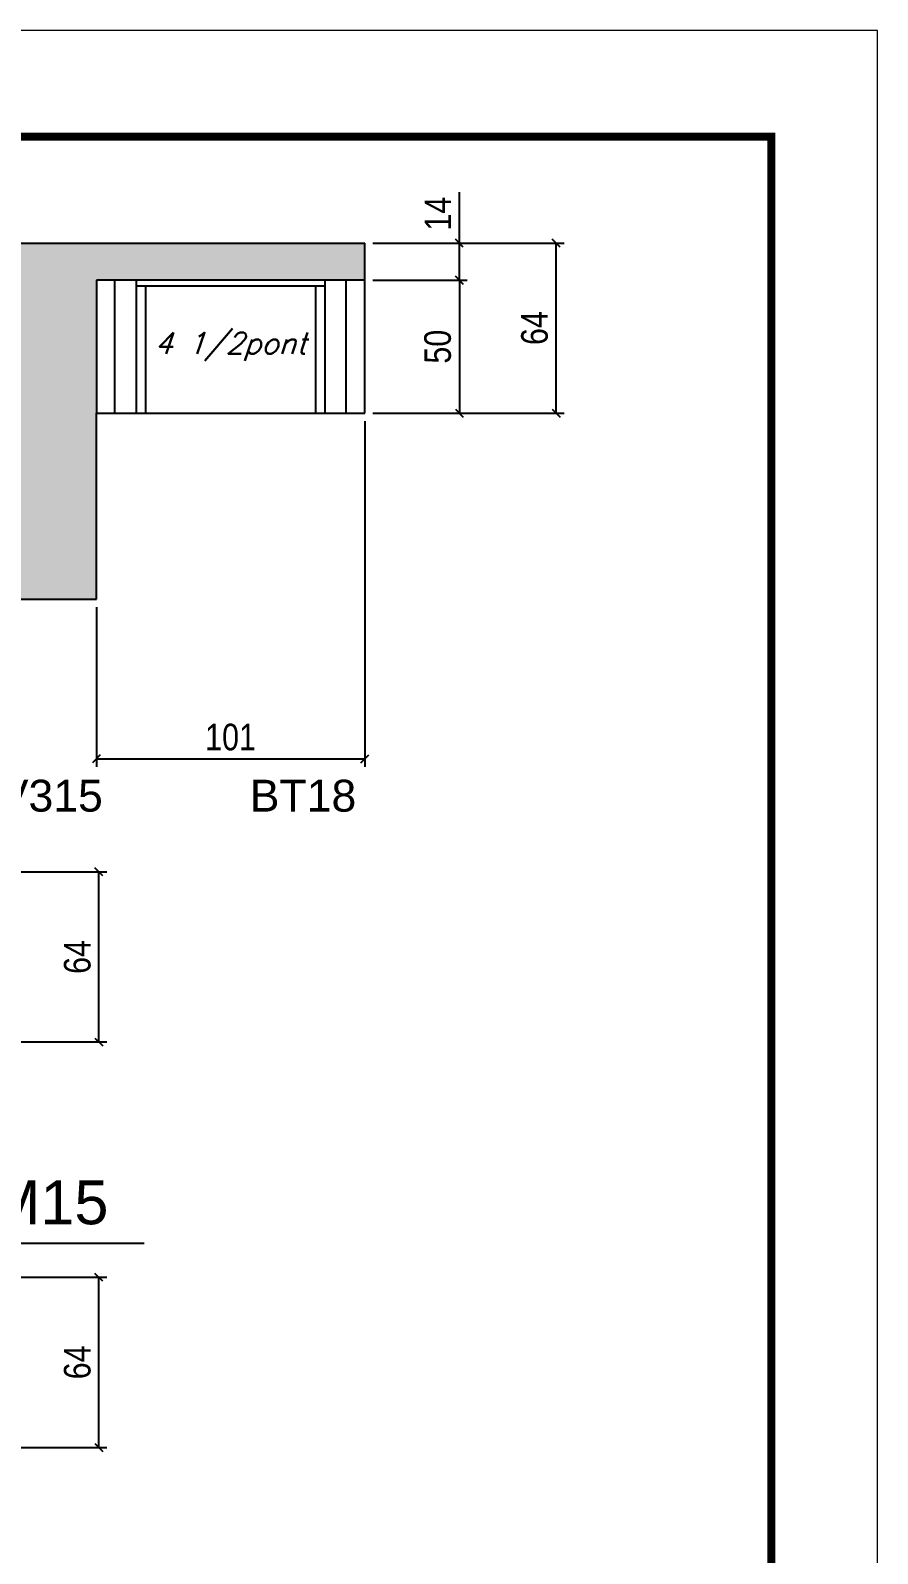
# Model space of a CAD drawing. Extents: x 13154 to 22413, y 1253 to 30260.
# Drawn here: x 15919 to 16238, y 21256 to 21829 of the extents above; entities that cross this region are included whole.
import ezdxf

# ---------------------------------------------------------------- set-up
doc = ezdxf.new("R2010")
doc.units = 0
doc.linetypes.add('DASHED', pattern=[0.75, 0.5, -0.25])
for name, color, linetype in [('5', 5, 'Continuous'), ('COTA', 241, 'Continuous'), ('NOMENCLATURA', 7, 'Continuous'), ('Painéis', 200, 'Continuous'), ('SARR_2.2x7', 40, 'Continuous'), ('SARR_3.5x7', 81, 'Continuous'), ('texto', 7, 'Continuous')]:
    doc.layers.add(name, color=color, linetype=linetype)
doc.layers.add('Folhas', color=255, linetype='Continuous', lineweight=9)
doc.layers.add('SARRAFO DE PRESSAO', color=251, linetype='DASHED', lineweight=9)
doc.styles.add('COTA TECNICA', font='techl___.ttf', dxfattribs={"height": 10})
doc.styles.add('Romans', font='romans.shx')
doc.styles.get("Standard").update_dxf_attribs({"font": 'arial.ttf'})
doc.dimstyles.new('PAINEL', dxfattribs={"dimtxt": 10, "dimasz": 3, "dimexe": 3, "dimexo": 3, "dimgap": 3, "dimtad": 1, "dimdec": 1, "dimzin": 12, "dimdsep": 46, "dimtxsty": 'COTA TECNICA', "dimblk1": 'OBLIQUE', "dimblk2": 'OBLIQUE', "dimsah": 1, "dimcen": 0.9, "dimclrd": 4, "dimclre": 4, "dimclrt": 240, "dimadec": 1, "dimazin": 3, "dimtfac": 1, "dimtdec": 1, "dimtmove": 0, "dimatfit": 3, "dimfxl": 1, "dimtolj": 1, "dimtzin": 12, "dimarcsym": 0})

# ---------------------------------------------------------------- blocks, each defined once
blk = doc.blocks.new('9999999999')
at = {"layer": 'Folhas'}
blk.add_lwpolyline([(98138.98, 34190.21), (99623.98, 34190.21), (99623.98, 35240.21), (98138.98, 35240.21)], close=True, dxfattribs=at)
at = {"layer": 'Folhas', "color": 30, "const_width": 3}
blk.add_lwpolyline([(98213.98, 34230.21), (99583.98, 34230.21), (99583.98, 35200.21), (98213.98, 35200.21)], close=True, dxfattribs=at)
blk = doc.blocks.new('_Oblique')
at = {"color": 0, "linetype": 'ByBlock', "lineweight": -2}
blk.add_line((-0.5, -0.5), (0.5, 0.5), dxfattribs=at)
blk = doc.blocks.new('*D781')
at = {"layer": 'COTA', "color": 4, "linetype": 'ByBlock', "lineweight": -2, "transparency": 16777216}
for p, q in [((16044.97, 21682.18), (16044.97, 21552.18)), ((15943.97, 21612.18), (15943.97, 21552.18)), ((15943.97, 21555.18), (16044.97, 21555.18))]:
    blk.add_line(p, q, dxfattribs=at)
at = {"layer": 'Defpoints', "color": 0, "linetype": 'ByBlock', "transparency": 16777216}
for p in [(16044.97, 21685.18), (15943.97, 21615.18), (16044.97, 21555.18)]:
    blk.add_point(p, dxfattribs=at)
at = {"layer": 'COTA', "color": 4, "linetype": 'ByBlock', "lineweight": -2, "transparency": 16777216, "xscale": 3, "yscale": 3, "zscale": 3, "rotation": 180}
blk.add_blockref('_Oblique', (15943.97, 21555.18), dxfattribs=at)
at = {"layer": 'COTA', "color": 4, "linetype": 'ByBlock', "lineweight": -2, "transparency": 16777216, "xscale": 3, "yscale": 3, "zscale": 3}
blk.add_blockref('_Oblique', (16044.97, 21555.18), dxfattribs=at)
at = {"layer": 'COTA', "color": 240, "linetype": 'ByBlock', "transparency": 16777216, "insert": (15994.47, 21563.28), "char_height": 10, "attachment_point": 5, "style": 'COTA TECNICA'}
blk.add_mtext('\\A1;101', dxfattribs=at)
blk = doc.blocks.new('*D783')
at = {"layer": 'COTA', "color": 4, "linetype": 'ByBlock', "lineweight": -2, "transparency": 16777216}
for p, q in [((16047.97, 21735.18), (16083.54, 21735.18)), ((16080.54, 21735.18), (16080.54, 21685.18)), ((16047.97, 21685.18), (16083.54, 21685.18))]:
    blk.add_line(p, q, dxfattribs=at)
at = {"layer": 'Defpoints', "color": 0, "linetype": 'ByBlock', "transparency": 16777216}
for p in [(16044.97, 21735.18), (16044.97, 21685.18), (16080.54, 21685.18)]:
    blk.add_point(p, dxfattribs=at)
at = {"layer": 'COTA', "color": 4, "linetype": 'ByBlock', "lineweight": -2, "transparency": 16777216, "xscale": 3, "yscale": 3, "zscale": 3}
for p, rotation in [((16080.54, 21735.18), 90), ((16080.54, 21685.18), 270)]:
    blk.add_blockref('_Oblique', p, dxfattribs=dict(at, rotation=rotation))
at = {"layer": 'COTA', "color": 240, "linetype": 'ByBlock', "transparency": 16777216, "insert": (16072.43, 21710.18), "char_height": 10, "attachment_point": 5, "rotation": 90, "style": 'COTA TECNICA'}
blk.add_mtext('\\A1;50', dxfattribs=at)
blk = doc.blocks.new('*D784')
at = {"layer": 'COTA', "color": 4, "linetype": 'ByBlock', "lineweight": -2, "transparency": 16777216}
for p, q in [((16080.54, 21749.18), (16080.54, 21768.29)), ((16047.97, 21749.18), (16083.54, 21749.18)), ((16080.54, 21735.18), (16080.54, 21749.18)), ((16047.97, 21735.18), (16083.54, 21735.18))]:
    blk.add_line(p, q, dxfattribs=at)
at = {"layer": 'Defpoints', "color": 0, "linetype": 'ByBlock', "transparency": 16777216}
for p in [(16044.97, 21749.18), (16080.54, 21749.18), (16044.97, 21735.18)]:
    blk.add_point(p, dxfattribs=at)
at = {"layer": 'COTA', "color": 4, "linetype": 'ByBlock', "lineweight": -2, "transparency": 16777216, "xscale": 3, "yscale": 3, "zscale": 3}
for p, rotation in [((16080.54, 21749.18), 90), ((16080.54, 21735.18), 270)]:
    blk.add_blockref('_Oblique', p, dxfattribs=dict(at, rotation=rotation))
at = {"layer": 'COTA', "color": 240, "linetype": 'ByBlock', "transparency": 16777216, "insert": (16072.46, 21760.24), "char_height": 10, "attachment_point": 5, "rotation": 90, "style": 'COTA TECNICA'}
blk.add_mtext('\\A1;14', dxfattribs=at)
blk = doc.blocks.new('*D785')
at = {"layer": 'COTA', "color": 4, "linetype": 'ByBlock', "lineweight": -2, "transparency": 16777216}
for p, q in [((16047.97, 21749.18), (16119.98, 21749.18)), ((16116.98, 21685.18), (16116.98, 21749.18)), ((16047.97, 21685.18), (16119.98, 21685.18))]:
    blk.add_line(p, q, dxfattribs=at)
at = {"layer": 'Defpoints', "color": 0, "linetype": 'ByBlock', "transparency": 16777216}
for p in [(16044.97, 21749.18), (16116.98, 21749.18), (16044.97, 21685.18)]:
    blk.add_point(p, dxfattribs=at)
at = {"layer": 'COTA', "color": 4, "linetype": 'ByBlock', "lineweight": -2, "transparency": 16777216, "xscale": 3, "yscale": 3, "zscale": 3}
for p, rotation in [((16116.98, 21749.18), 90), ((16116.98, 21685.18), 270)]:
    blk.add_blockref('_Oblique', p, dxfattribs=dict(at, rotation=rotation))
at = {"layer": 'COTA', "color": 240, "linetype": 'ByBlock', "transparency": 16777216, "insert": (16108.87, 21717.18), "char_height": 10, "attachment_point": 5, "rotation": 90, "style": 'COTA TECNICA'}
blk.add_mtext('\\A1;64', dxfattribs=at)
blk = doc.blocks.new('*D758')
at = {"layer": 'COTA', "color": 4, "linetype": 'ByBlock', "lineweight": -2, "transparency": 16777216}
for p, q in [((15886.97, 21512.62), (15947.95, 21512.62)), ((15944.95, 21448.62), (15944.95, 21512.62)), ((15886.97, 21448.62), (15947.95, 21448.62))]:
    blk.add_line(p, q, dxfattribs=at)
at = {"layer": 'Defpoints', "color": 0, "linetype": 'ByBlock', "transparency": 16777216}
for p in [(15883.97, 21512.62), (15944.95, 21512.62), (15883.97, 21448.62)]:
    blk.add_point(p, dxfattribs=at)
at = {"layer": 'COTA', "color": 4, "linetype": 'ByBlock', "lineweight": -2, "transparency": 16777216, "xscale": 3, "yscale": 3, "zscale": 3}
for p, rotation in [((15944.95, 21512.62), 90), ((15944.95, 21448.62), 270)]:
    blk.add_blockref('_Oblique', p, dxfattribs=dict(at, rotation=rotation))
at = {"layer": 'COTA', "color": 240, "linetype": 'ByBlock', "transparency": 16777216, "insert": (15936.85, 21480.62), "char_height": 10, "attachment_point": 5, "rotation": 90, "style": 'COTA TECNICA'}
blk.add_mtext('\\A1;64', dxfattribs=at)
blk = doc.blocks.new('*D51')
at = {"layer": 'COTA', "color": 4, "linetype": 'ByBlock', "lineweight": -2, "transparency": 16777216}
for p, q in [((15886.97, 21360.09), (15947.95, 21360.09)), ((15944.95, 21296.09), (15944.95, 21360.09)), ((15886.97, 21296.09), (15947.95, 21296.09))]:
    blk.add_line(p, q, dxfattribs=at)
at = {"layer": 'Defpoints', "color": 0, "linetype": 'ByBlock', "transparency": 16777216}
for p in [(15883.97, 21360.09), (15944.95, 21360.09), (15883.97, 21296.09)]:
    blk.add_point(p, dxfattribs=at)
at = {"layer": 'COTA', "color": 4, "linetype": 'ByBlock', "lineweight": -2, "transparency": 16777216, "xscale": 3, "yscale": 3, "zscale": 3}
for p, rotation in [((15944.95, 21360.09), 90), ((15944.95, 21296.09), 270)]:
    blk.add_blockref('_Oblique', p, dxfattribs=dict(at, rotation=rotation))
at = {"layer": 'COTA', "color": 240, "linetype": 'ByBlock', "transparency": 16777216, "insert": (15936.85, 21328.09), "char_height": 10, "attachment_point": 5, "rotation": 90, "style": 'COTA TECNICA'}
blk.add_mtext('\\A1;64', dxfattribs=at)

msp = doc.modelspace()

# ---------------------------------------------------------------- hatches: boundary and pattern name
at = {"layer": 'COTA', "linetype": 'ByBlock'}
h = msp.add_hatch(dxfattribs=at)
h.set_pattern_fill('AR-CONC', color=256, scale=0.03)
h.set_pattern_definition([(50, (-115866.6203, -5371.0305), (5.46554007, -0.47817257), [0.5715, -6.2865]), (355, (-115866.62, -5371.0305), (-1.05730264, 5.73170536), [0.4572, -5.02921753]), (100.4514447, (-115866.165, -5371.0704), (4.40823741, 5.25353256), [0.48570026, -5.34270734]), (46.1842, (-115866.62, -5369.5065), (8.13237123, -1.26126984), [0.85725, -9.42975]), (96.6355576, (-115865.9426, -5369.612), (7.122124, 7.42278374), [0.7285507, -8.01406824]), (351.184151, (-115866.62, -5369.5065), (7.122124, 7.42278374), [0.685799, -7.54379196]), (21, (-115865.8583, -5369.8875), (4.54843174, -3.06795595), [0.5715, -6.2865]), (326, (-115865.858, -5369.8875), (1.85406085, 5.52563898), [0.4572, -5.0292]), (71.451445, (-115865.479, -5370.143), (6.40249258, 2.45768307), [0.48570026, -5.34269813]), (37.5, (-115866.6203, -5371.0305), (0.092658098, 2.536651166), [0, -4.96824, 0, -5.1054, 0, -5.04825]), (7.5, (-115866.6203, -5371.0305), (2.004589875, 3.005417245), [0, -2.91084, 0, -4.85394, 0, -1.92405]), (327.5, (-115868.3195, -5371.0305), (4.067717855, -0.17186232), [0, -1.905, 0, -5.9436, 0, -7.8867]), (317.5, (-115869.0815, -5371.0305), (4.44387544, 0.76279473), [0, -2.4765, 0, -3.94716, 0, -5.6007])])
h.paths.add_polyline_path([(15943.97, 21735.18), (16044.97, 21735.18), (16044.97, 21749.18), (15293.97, 21749.18), (15293.97, 21735.18), (15888.97, 21735.18), (15888.97, 21625.18), (15913.97, 21625.18), (15913.97, 21615.18), (15943.97, 21615.18), (15943.97, 21685.18)])

# ---------------------------------------------------------------- linework, layer by layer
for p, q in [((15293.97, 21749.18), (16044.97, 21749.18)), ((16044.97, 21735.18), (16044.97, 21749.18)), ((15958.97, 21735.18), (15958.97, 21685.18)), ((16029.97, 21735.18), (16029.97, 21685.18)), ((15943.97, 21615.18), (15943.97, 21685.18)), ((15913.97, 21615.18), (15943.97, 21615.18))]:
    msp.add_line(p, q, dxfattribs=at)
at = {"layer": 'NOMENCLATURA', "linetype": 'Continuous'}
msp.add_line((15961.92, 21372.85), (15892.54, 21372.85), dxfattribs=at)
at = {"layer": 'Painéis', "linetype": 'Continuous'}
for p, q in [((16044.97, 21735.18), (15943.97, 21735.18)), ((15943.97, 21735.18), (15943.97, 21685.18)), ((16044.97, 21685.18), (16044.97, 21735.18)), ((15943.97, 21685.18), (16044.97, 21685.18))]:
    msp.add_line(p, q, dxfattribs=at)
at = {"layer": 'SARR_2.2x7', "linetype": 'Continuous'}
for p, q in [((15950.97, 21685.18), (15950.97, 21735.18)), ((16029.97, 21732.98), (15958.97, 21732.98)), ((16037.97, 21685.18), (16037.97, 21735.18))]:
    msp.add_line(p, q, dxfattribs=at)
at = {"layer": 'SARR_3.5x7'}
for p, q in [((15962.47, 21732.98), (15962.47, 21685.18)), ((16026.47, 21732.98), (16026.47, 21685.18))]:
    msp.add_line(p, q, dxfattribs=at)

# ---------------------------------------------------------------- block references
at = {"layer": 'SARRAFO DE PRESSAO', "color": 6, "linetype": 'ByBlock'}
msp.add_blockref('9999999999', (-83386.1, -13411.06), dxfattribs=at)

# ---------------------------------------------------------------- texts
at = {"layer": '5', "linetype": 'Continuous'}
for s, p in [('V315', (15907.27, 21535.28)), ('BT18', (16001.7, 21535.28))]:
    msp.add_text(s, height=12, rotation=0.00004, dxfattribs=at).set_placement(p)
at = {"layer": 'NOMENCLATURA', "linetype": 'Continuous'}
msp.add_text('M15', height=16.5, dxfattribs=at).set_placement((15903.7, 21380.04))
at = {"layer": 'texto', "color": 2, "insert": (15994.47, 21710.18), "char_height": 8, "attachment_point": 5, "style": 'Romans'}
msp.add_mtext('{\\Q19;\\C256;4 1/2pont}', dxfattribs=at)

# ---------------------------------------------------------------- dimensions: what is measured, and where the dimension line sits
at = {"layer": 'COTA', "linetype": 'ByBlock'}
for base, p1, p2, picture, middle in [((16080.54, 21749.18), (16044.97, 21735.18), (16044.97, 21749.18), '*D784', (16072.46, 21760.24)), ((16116.98, 21749.18), (16044.97, 21685.18), (16044.97, 21749.18), '*D785', (16108.87, 21717.18)), ((16080.54, 21685.18), (16044.97, 21735.18), (16044.97, 21685.18), '*D783', (16072.43, 21710.18)), ((15944.95, 21512.62), (15883.97, 21448.62), (15883.97, 21512.62), '*D758', (15936.85, 21480.62)), ((15944.95, 21360.09), (15883.97, 21296.09), (15883.97, 21360.09), '*D51', (15936.85, 21328.09))]:
    dim = msp.add_linear_dim(base=base, p1=p1, p2=p2, angle=90, dimstyle='PAINEL', dxfattribs=at)
    dim.commit()
    dim.dimension.update_dxf_attribs({"geometry": picture, "text_midpoint": middle})
dim = msp.add_linear_dim(base=(16044.97, 21555.18), p1=(15943.97, 21615.18), p2=(16044.97, 21685.18), dimstyle='PAINEL', dxfattribs=at)
dim.commit()
dim.dimension.update_dxf_attribs({"geometry": '*D781', "text_midpoint": (15994.47, 21563.28)})

doc.saveas('drawing.dxf')
